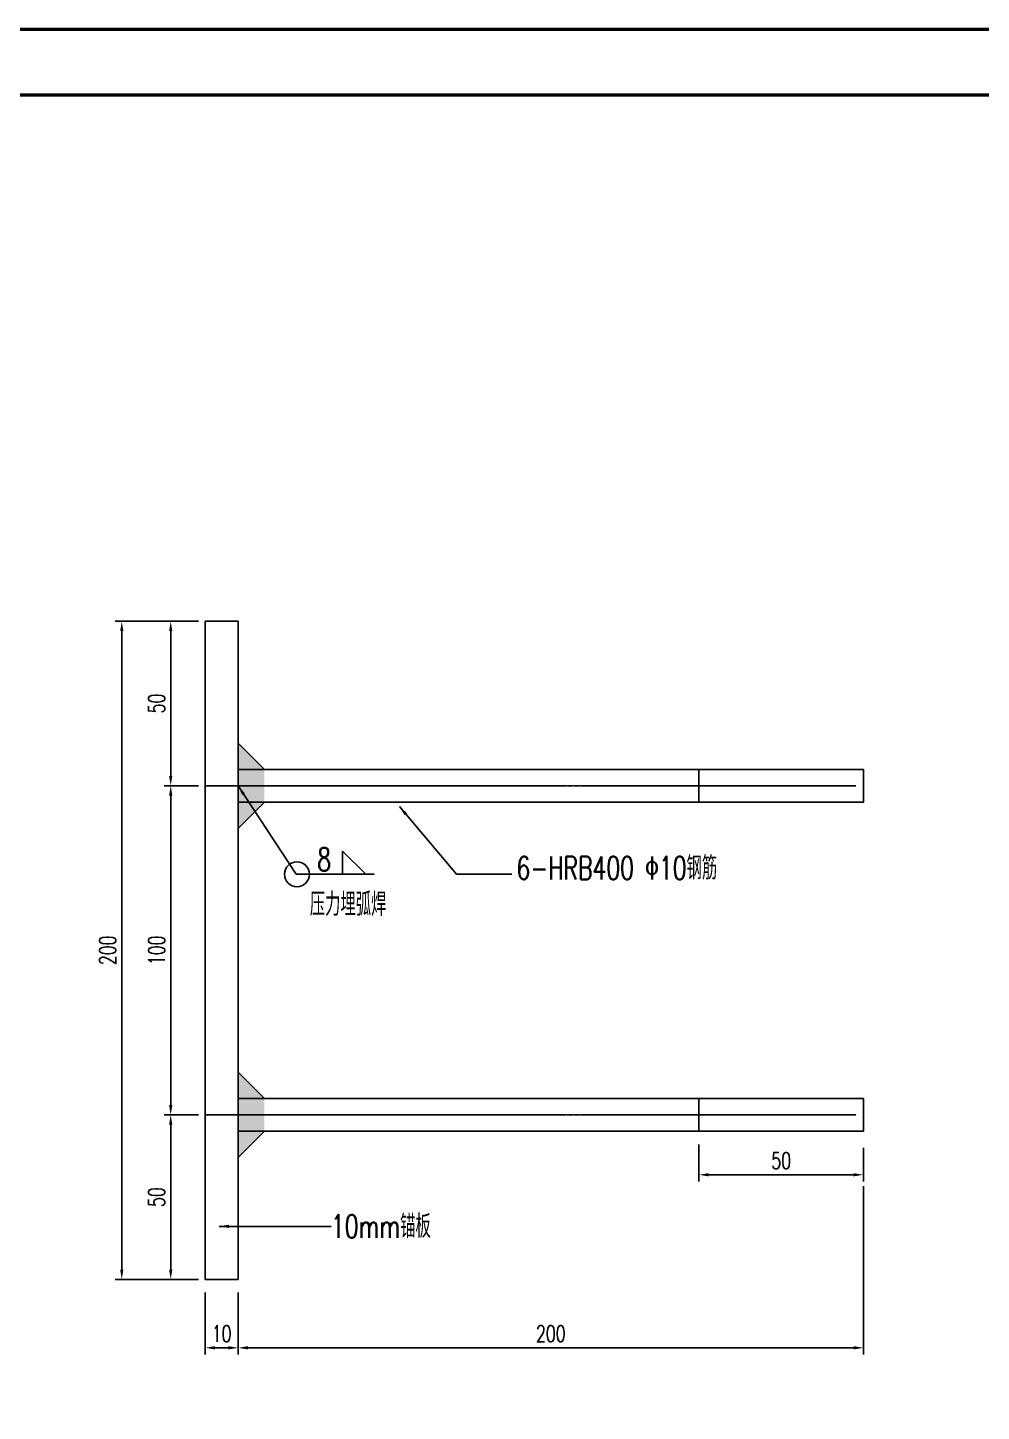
# Model space of a CAD drawing. Extents: x -104256 to -27901, y -155913 to -111823.
# Drawn here: x -88785.5 to -88495.7, y -149268.5 to -148848 of the extents above; entities that cross this region are included whole.
import ezdxf
from ezdxf.enums import TextEntityAlignment as Align

# ---------------------------------------------------------------- set-up
doc = ezdxf.new("R2010")
doc.units = 0
doc.linetypes.add('CENTER', pattern=[2, 1.25, -0.25, 0.25, -0.25])
for name, color, linetype in [('!ZN1-填充-8', 8, 'Continuous'), ('!ZN1-文字-7', 7, 'Continuous'), ('!ZN1-标注-173', 173, 'Continuous'), ('0-cxFrame', 155, 'Continuous'), ('2钢材断面', 2, 'Continuous'), ('40钢材投影', 40, 'Continuous'), ('ALT_CEN-0-30', 1, 'CENTER')]:
    doc.layers.add(name, color=color, linetype=linetype)
doc.layers.add('0-cxText', color=131, linetype='Continuous', lineweight=25)
doc.styles.add('cx_tuming', font='simhei.ttf')
doc.styles.add('cx_tuqian1', font='')
doc.styles.add('ZNDimTStyle', font='ROMANS.shx', dxfattribs={"width": 0.7, "bigfont": 'CHINESE.shx'})
doc.styles.add('ZNTextStyle', font='ROMANS.shx', dxfattribs={"width": 0.7, "bigfont": 'CHINESE.shx'})
doc.styles.add('黑体', font='simhei.ttf', dxfattribs={"height": 12})
doc.styles.get('cx_tuqian1').set_extended_font_data('SimSun')
doc.dimstyles.new('ZN机械-2', dxfattribs={"dimscale": 2, "dimtxt": 2.5, "dimasz": 1.5, "dimexe": 1, "dimexo": 2, "dimgap": 0.9, "dimtad": 1, "dimdec": 0, "dimzin": 0, "dimdsep": 46, "dimtxsty": 'ZNDimTStyle', "dimcen": 2.5, "dimdle": 1, "dimclrd": 173, "dimclre": 173, "dimclrt": 7, "dimazin": 2, "dimtfac": 1, "dimtdec": 4, "dimtix": 1, "dimtmove": 2, "dimatfit": 3, "dimfxl": 0, "dimfrac": 2, "dimtolj": 1, "dimtzin": 0, "dimarcsym": 0})

# ---------------------------------------------------------------- blocks, each defined once
blk = doc.blocks.new('TK22.A2 L(Dragon)')
at = {"layer": '0-cxFrame', "color": 7, "const_width": 0.5}
blk.add_lwpolyline([(0, 0), (-594, 0), (-594, 420), (0, 420)], close=True, dxfattribs=at)
at = {"layer": '0-cxFrame', "const_width": 0.5}
blk.add_lwpolyline([(-80, 10), (-574, 10), (-574, 410), (-80, 410)], close=True, dxfattribs=at)
at = {"style": '黑体', "flags": 4}
blk.add_attdef('图幅', text='', height=3.3, dxfattribs=at).set_placement((-40, 3), align=Align.RIGHT)
at = {"layer": '0-cxText', "flags": 4}
for tag, height, style, p in [('建设单位', 3.5, 'cx_tuming', (-45, 240)), ('项目名称', 3.5, 'cx_tuming', (-45, 210)), ('子项名称', 3.5, 'cx_tuming', (-45, 180)), ('工程编号', 3.3, 'cx_tuqian1', (-35, 165)), ('图名1', 3.5, 'cx_tuming', (-45, 87)), ('图名2', 3.5, 'cx_tuming', (-45, 79)), ('图名3', 3.5, 'cx_tuming', (-45, 71)), ('出图日期', 3.3, 'cx_tuqian1', (-39, 60)), ('专业', 3.3, 'cx_tuqian1', (-55, 52)), ('图号', 3.3, 'cx_tuqian1', (-55, 44)), ('版次', 3.3, 'cx_tuqian1', (-20, 44))]:
    blk.add_attdef(tag, text='', height=height, dxfattribs=dict(at, style=style)).set_placement(p, align=Align.MIDDLE)
at = {"layer": 'Defpoints', "color": 6, "flags": 4}
for tag, height, style, p in [('tufu', 3.3, '黑体', (-12, 12)), ('dwfname', 4, 'cx_tuqian1', (-80, 3))]:
    blk.add_attdef(tag, text='', height=height, dxfattribs=dict(at, style=style)).set_placement(p, align=Align.RIGHT)
blk = doc.blocks.new('*D42')
at = {"layer": '!ZN1-标注-173', "color": 173, "lineweight": -2, "transparency": 16777216}
for p, q in [((-88581.55, -149187.38), (-88581.55, -149198.59)), ((-88531.55, -149188.38), (-88531.55, -149198.59)), ((-88534.55, -149196.59), (-88578.55, -149196.59))]:
    blk.add_line(p, q, dxfattribs=at)
at = {"layer": '!ZN1-标注-173', "color": 173, "transparency": 16777216}
for points in [[(-88578.55, -149196.09), (-88578.55, -149197.09), (-88581.55, -149196.59)], [(-88534.55, -149196.09), (-88534.55, -149197.09), (-88531.55, -149196.59)]]:
    blk.add_solid(points, dxfattribs=at)
at = {"layer": 'Defpoints', "color": 0, "transparency": 16777216}
for p in [(-88581.55, -149183.38), (-88531.55, -149184.38), (-88581.55, -149196.59)]:
    blk.add_point(p, dxfattribs=at)
at = {"layer": '!ZN1-标注-173', "color": 7, "transparency": 16777216, "insert": (-88556.55, -149192.29), "char_height": 5, "attachment_point": 5, "style": 'ZNDimTStyle'}
blk.add_mtext('\\A1;50', dxfattribs=at)
blk = doc.blocks.new('*D253')
at = {"layer": '!ZN1-标注-173', "color": 173, "lineweight": -2, "transparency": 16777216}
for p, q in [((-88531.55, -149200.1), (-88531.55, -149251.17)), ((-88721.55, -149232.38), (-88721.55, -149251.17)), ((-88718.55, -149249.17), (-88534.55, -149249.17))]:
    blk.add_line(p, q, dxfattribs=at)
at = {"layer": '!ZN1-标注-173', "color": 173, "transparency": 16777216}
for points in [[(-88718.55, -149248.67), (-88718.55, -149249.67), (-88721.55, -149249.17)], [(-88534.55, -149248.67), (-88534.55, -149249.67), (-88531.55, -149249.17)]]:
    blk.add_solid(points, dxfattribs=at)
at = {"layer": 'Defpoints', "color": 0, "transparency": 16777216}
for p in [(-88531.55, -149196.1), (-88721.55, -149228.38), (-88531.55, -149249.17)]:
    blk.add_point(p, dxfattribs=at)
at = {"layer": '!ZN1-标注-173', "color": 7, "transparency": 16777216, "insert": (-88626.55, -149244.87), "char_height": 5, "attachment_point": 5, "style": 'ZNDimTStyle'}
blk.add_mtext('\\A1;200', dxfattribs=at)
blk = doc.blocks.new('*D43')
at = {"layer": '!ZN1-标注-173', "color": 173, "lineweight": -2, "transparency": 16777216}
for p, q in [((-88733.55, -149028.38), (-88758.89, -149028.38)), ((-88756.89, -149031.38), (-88756.89, -149225.38)), ((-88733.55, -149228.38), (-88758.89, -149228.38))]:
    blk.add_line(p, q, dxfattribs=at)
at = {"layer": '!ZN1-标注-173', "color": 173, "transparency": 16777216}
for points in [[(-88757.39, -149031.38), (-88756.39, -149031.38), (-88756.89, -149028.38)], [(-88757.39, -149225.38), (-88756.39, -149225.38), (-88756.89, -149228.38)]]:
    blk.add_solid(points, dxfattribs=at)
at = {"layer": 'Defpoints', "color": 0, "transparency": 16777216}
for p in [(-88729.55, -149028.38), (-88756.89, -149228.38), (-88729.55, -149228.38)]:
    blk.add_point(p, dxfattribs=at)
at = {"layer": '!ZN1-标注-173', "color": 7, "transparency": 16777216, "insert": (-88761.19, -149128.38), "char_height": 5, "attachment_point": 5, "rotation": 90, "style": 'ZNDimTStyle'}
blk.add_mtext('\\A1;200', dxfattribs=at)
blk = doc.blocks.new('*D45')
at = {"layer": '!ZN1-标注-173', "color": 173, "lineweight": -2, "ltscale": 10, "transparency": 16777216}
for p, q in [((-88733.55, -149028.38), (-88744.02, -149028.38)), ((-88742.02, -149031.38), (-88742.02, -149075.38)), ((-88733.55, -149078.38), (-88744.02, -149078.38))]:
    blk.add_line(p, q, dxfattribs=at)
at = {"layer": '!ZN1-标注-173', "color": 173, "ltscale": 10, "transparency": 16777216}
for points in [[(-88742.52, -149031.38), (-88741.52, -149031.38), (-88742.02, -149028.38)], [(-88742.52, -149075.38), (-88741.52, -149075.38), (-88742.02, -149078.38)]]:
    blk.add_solid(points, dxfattribs=at)
at = {"layer": 'Defpoints', "color": 0, "ltscale": 10, "transparency": 16777216}
for p in [(-88729.55, -149028.38), (-88742.02, -149078.38), (-88729.55, -149078.38)]:
    blk.add_point(p, dxfattribs=at)
at = {"layer": '!ZN1-标注-173', "color": 7, "ltscale": 10, "transparency": 16777216, "insert": (-88746.32, -149053.38), "char_height": 5, "attachment_point": 5, "rotation": 90, "style": 'ZNDimTStyle'}
blk.add_mtext('\\A1;50', dxfattribs=at)
blk = doc.blocks.new('*D46')
at = {"layer": '!ZN1-标注-173', "color": 173, "lineweight": -2, "ltscale": 10, "transparency": 16777216}
for p, q in [((-88733.55, -149078.38), (-88744.02, -149078.38)), ((-88742.02, -149081.38), (-88742.02, -149175.38)), ((-88733.55, -149178.38), (-88744.02, -149178.38))]:
    blk.add_line(p, q, dxfattribs=at)
at = {"layer": '!ZN1-标注-173', "color": 173, "ltscale": 10, "transparency": 16777216}
for points in [[(-88742.52, -149081.38), (-88741.52, -149081.38), (-88742.02, -149078.38)], [(-88742.52, -149175.38), (-88741.52, -149175.38), (-88742.02, -149178.38)]]:
    blk.add_solid(points, dxfattribs=at)
at = {"layer": 'Defpoints', "color": 0, "ltscale": 10, "transparency": 16777216}
for p in [(-88729.55, -149078.38), (-88742.02, -149178.38), (-88729.55, -149178.38)]:
    blk.add_point(p, dxfattribs=at)
at = {"layer": '!ZN1-标注-173', "color": 7, "ltscale": 10, "transparency": 16777216, "insert": (-88746.32, -149128.38), "char_height": 5, "attachment_point": 5, "rotation": 90, "style": 'ZNDimTStyle'}
blk.add_mtext('\\A1;100', dxfattribs=at)
blk = doc.blocks.new('*D47')
at = {"layer": '!ZN1-标注-173', "color": 173, "lineweight": -2, "ltscale": 10, "transparency": 16777216}
for p, q in [((-88733.55, -149178.38), (-88744.02, -149178.38)), ((-88742.02, -149181.38), (-88742.02, -149225.38)), ((-88733.55, -149228.38), (-88744.02, -149228.38))]:
    blk.add_line(p, q, dxfattribs=at)
at = {"layer": '!ZN1-标注-173', "color": 173, "ltscale": 10, "transparency": 16777216}
for points in [[(-88742.52, -149181.38), (-88741.52, -149181.38), (-88742.02, -149178.38)], [(-88742.52, -149225.38), (-88741.52, -149225.38), (-88742.02, -149228.38)]]:
    blk.add_solid(points, dxfattribs=at)
at = {"layer": 'Defpoints', "color": 0, "ltscale": 10, "transparency": 16777216}
for p in [(-88729.55, -149178.38), (-88742.02, -149228.38), (-88729.55, -149228.38)]:
    blk.add_point(p, dxfattribs=at)
at = {"layer": '!ZN1-标注-173', "color": 7, "ltscale": 10, "transparency": 16777216, "insert": (-88746.32, -149203.38), "char_height": 5, "attachment_point": 5, "rotation": 90, "style": 'ZNDimTStyle'}
blk.add_mtext('\\A1;50', dxfattribs=at)
blk = doc.blocks.new('*D51')
at = {"layer": '!ZN1-标注-173', "color": 173, "lineweight": -2, "transparency": 16777216}
for p, q in [((-88731.55, -149232.38), (-88731.55, -149251.17)), ((-88721.55, -149232.38), (-88721.55, -149251.17)), ((-88724.55, -149249.17), (-88728.55, -149249.17))]:
    blk.add_line(p, q, dxfattribs=at)
at = {"layer": '!ZN1-标注-173', "color": 173, "transparency": 16777216}
for points in [[(-88728.55, -149248.67), (-88728.55, -149249.67), (-88731.55, -149249.17)], [(-88724.55, -149248.67), (-88724.55, -149249.67), (-88721.55, -149249.17)]]:
    blk.add_solid(points, dxfattribs=at)
at = {"layer": 'Defpoints', "color": 0, "transparency": 16777216}
for p in [(-88731.55, -149228.38), (-88721.55, -149228.38), (-88731.55, -149249.17)]:
    blk.add_point(p, dxfattribs=at)
at = {"layer": '!ZN1-标注-173', "color": 7, "transparency": 16777216, "insert": (-88726.55, -149244.87), "char_height": 5, "attachment_point": 5, "style": 'ZNDimTStyle'}
blk.add_mtext('\\A1;10', dxfattribs=at)
blk = doc.blocks.new('A$Cec10f56f')
at = {"layer": '!ZN1-填充-8'}
h = blk.add_hatch(color=252, dxfattribs=at)
h.dxf.hatch_style = 1
h.paths.add_polyline_path([(10, 55), (10, 62.94), (18.01, 55)])
h = blk.add_hatch(color=252, dxfattribs=at)
h.dxf.hatch_style = 1
h.paths.add_polyline_path([(18.01, 55), (18.01, 45), (10, 45), (10, 55)])
h = blk.add_hatch(color=252, dxfattribs=at)
h.dxf.hatch_style = 1
h.paths.add_polyline_path([(10, 45), (10, 37.06), (18.01, 45)])
h = blk.add_hatch(color=252, dxfattribs=at)
h.dxf.hatch_style = 1
h.paths.add_polyline_path([(10, -45), (10, -37.06), (18.01, -45)])
h = blk.add_hatch(color=252, dxfattribs=at)
h.dxf.hatch_style = 1
h.paths.add_polyline_path([(18.01, -45), (18.01, -55), (10, -55), (10, -45)])
h = blk.add_hatch(color=252, dxfattribs=at)
h.dxf.hatch_style = 1
h.paths.add_polyline_path([(10, -55), (10, -62.94), (18.01, -55)])
at = {"layer": '2钢材断面'}
for p, q in [((0, 100), (10, 100)), ((0, 100), (0, -100)), ((10, 100), (10, 45)), ((10, 45), (10, -44)), ((10, -44), (10, -100)), ((0, -100), (10, -100))]:
    blk.add_line(p, q, dxfattribs=at)
at = {"layer": '40钢材投影'}
for p, q in [((18.01, 55), (10, 62.94)), ((10, 55), (200, 55)), ((200, 55), (200, 45)), ((10, 45), (200, 45)), ((18.01, 45), (10, 37.06)), ((18.01, -45), (10, -37.06)), ((10, -45), (200, -45)), ((200, -45), (200, -55)), ((10, -55), (200, -55)), ((18.01, -55), (10, -62.94))]:
    blk.add_line(p, q, dxfattribs=at)
for points in [[(172, 45), (150, 45), (150, 55), (200, 55), (200, 45), (184, 45)], [(172, -55), (150, -55), (150, -45), (200, -45), (200, -55), (184, -55)]]:
    blk.add_lwpolyline(points, dxfattribs=at)
at = {"layer": 'ALT_CEN-0-30', "ltscale": 0.3}
for p, q in [((0, 50), (197.81, 50)), ((0, -50), (197.81, -50))]:
    blk.add_line(p, q, dxfattribs=at)

msp = doc.modelspace()

# ---------------------------------------------------------------- linework, layer by layer
at = {"layer": '!ZN1-标注-173'}
msp.add_lwpolyline([(-88689.79, -149105.25), (-88689.79, -149098.25), (-88682.79, -149105.25)], dxfattribs=at)
msp.add_circle((-88703.68, -149105.25), 3.79, dxfattribs=at)

# ---------------------------------------------------------------- block references
at = {"layer": '0-cxFrame', "xscale": 2, "yscale": 2, "zscale": 2}
msp.add_blockref('TK22.A2 L(Dragon)', (-88239.4, -149688.48), dxfattribs=at)
at = {"layer": '40钢材投影', "color": 2, "ltscale": 500}
msp.add_blockref('A$Cec10f56f', (-88731.55, -149128.38), dxfattribs=at)

# ---------------------------------------------------------------- texts
at = {"layer": '!ZN1-文字-7', "ltscale": 20, "style": 'ZNTextStyle', "width": 0.7}
for s, p in [('8', (-88697.5, -149100.73)), ('10mm锚板', (-88693.32, -149212.26))]:
    msp.add_text(s, height=7, dxfattribs=at).set_placement(p, align=Align.MIDDLE_LEFT)
msp.add_text('6-HRB400 Φ10钢筋', height=7, dxfattribs=at).set_placement((-88636.96, -149106.86, 162.93))
at = {"layer": '!ZN1-文字-7', "style": 'ZNTextStyle', "width": 0.7}
msp.add_text('压力埋弧焊', height=7, dxfattribs=at).set_placement((-88699.76, -149117.9))

# ---------------------------------------------------------------- dimensions: what is measured, and where the dimension line sits
at = {"layer": '!ZN1-标注-173'}
for base, p1, p2, angle, picture, middle in [((-88756.89, -149228.38), (-88729.55, -149028.38), (-88729.55, -149228.38), 90, '*D43', (-88761.19, -149128.38)), ((-88581.55, -149196.59), (-88531.55, -149184.38), (-88581.55, -149183.38), 180, '*D42', (-88556.55, -149192.29))]:
    dim = msp.add_linear_dim(base=base, p1=p1, p2=p2, angle=angle, dimstyle='ZN机械-2', override={"dimasz": 1.5}, dxfattribs=at)
    dim.commit()
    dim.dimension.update_dxf_attribs({"geometry": picture, "text_midpoint": middle})
at = {"layer": '!ZN1-标注-173', "ltscale": 10}
for base, p1, p2, picture, middle in [((-88742.02, -149078.38), (-88729.55, -149028.38), (-88729.55, -149078.38), '*D45', (-88746.32, -149053.38)), ((-88742.02, -149178.38), (-88729.55, -149078.38), (-88729.55, -149178.38), '*D46', (-88746.32, -149128.38)), ((-88742.02, -149228.38), (-88729.55, -149178.38), (-88729.55, -149228.38), '*D47', (-88746.32, -149203.38))]:
    dim = msp.add_linear_dim(base=base, p1=p1, p2=p2, angle=90, dimstyle='ZN机械-2', override={"dimasz": 1.5}, dxfattribs=at)
    dim.commit()
    dim.dimension.update_dxf_attribs({"geometry": picture, "text_midpoint": middle})
at = {"layer": '!ZN1-标注-173'}
dim = msp.add_linear_dim(base=(-88531.55, -149249.17), p1=(-88721.55, -149228.38), p2=(-88531.55, -149196.1), text='200', dimstyle='ZN机械-2', override={"dimasz": 1.5}, dxfattribs=at)
dim.commit()
dim.dimension.update_dxf_attribs({"geometry": '*D253', "text_midpoint": (-88626.55, -149244.87)})
dim = msp.add_linear_dim(base=(-88731.55, -149249.17), p1=(-88721.55, -149228.38), p2=(-88731.55, -149228.38), dimstyle='ZN机械-2', override={"dimasz": 1.5}, dxfattribs=at)
dim.commit()
dim.dimension.update_dxf_attribs({"geometry": '*D51', "text_midpoint": (-88726.55, -149244.87)})

# ---------------------------------------------------------------- leaders
for points in [[(-88721.55, -149078.38), (-88703.87, -149105.25), (-88680.16, -149105.25)], [(-88672.56, -149084.66), (-88655.16, -149105.25), (-88638.37, -149105.25)], [(-88727.35, -149212.26), (-88706.43, -149212.26), (-88693.32, -149212.26)]]:
    msp.add_leader(points, dimstyle='ZN机械-2', override={"dimasz": 1.5}, dxfattribs=at)

doc.saveas('drawing.dxf')
